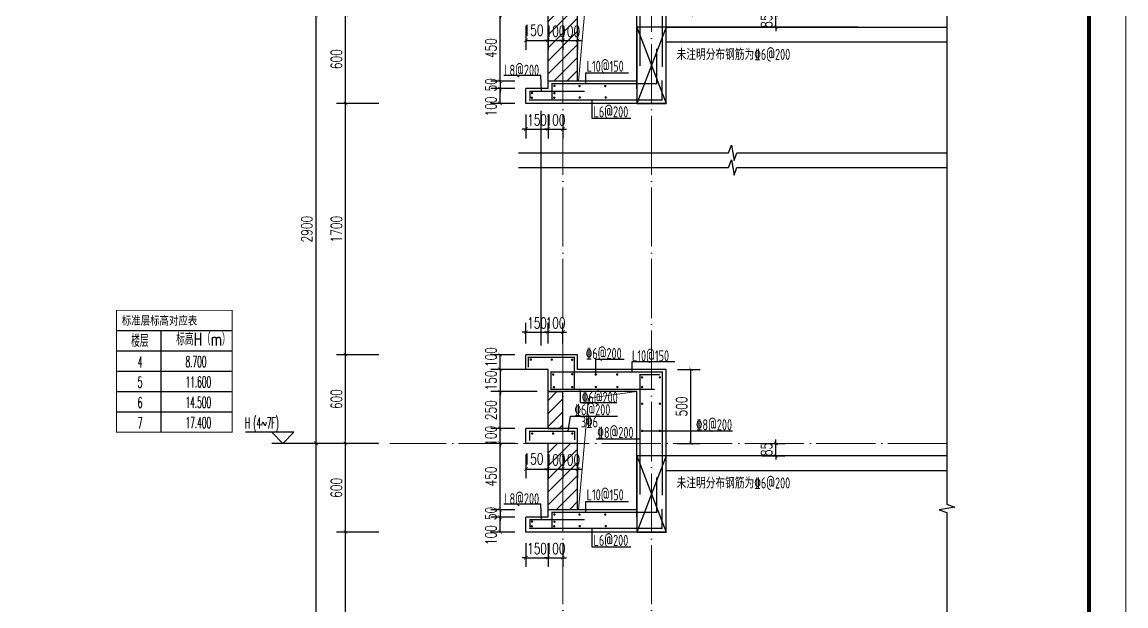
# Model space of a CAD drawing. Extents: x -668857 to 154266, y -275694 to 291306.
# Drawn here: x -14762 to -7293, y 153799 to 157750 of the extents above; entities that cross this region are included whole.
import ezdxf

# ---------------------------------------------------------------- set-up
doc = ezdxf.new("R2010")
doc.units = 0
doc.header["$LTSCALE"] = 1000
doc.linetypes.add('DOTE', pattern=[2.42, 2, -0.2, 0.02, -0.2])
doc.layers.get('0').update_dxf_attribs({"linetype": 'CONTINUOUS'})
doc.layers.get('DEFPOINTS').update_dxf_attribs({"linetype": 'CONTINUOUS'})
for name, color, linetype in [('C-Sheet-图框', 101, 'CONTINUOUS'), ('DIM_ELEV', 3, 'CONTINUOUS'), ('DIM_SYMB', 3, 'CONTINUOUS'), ('PUB_DIM', 3, 'CONTINUOUS'), ('PUB_TEXT', 2, 'CONTINUOUS'), ('REIN', 6, 'CONTINUOUS'), ('S-大样-砼线', 7, 'CONTINUOUS'), ('S-引出线', 40, 'CONTINUOUS'), ('TEXT', 2, 'CONTINUOUS'), ('WALL', 5, 'CONTINUOUS'), ('看线', 251, 'CONTINUOUS')]:
    doc.layers.add(name, color=color, linetype=linetype)
for name, color, linetype, lineweight in [('DOTE', 19, 'DOTE', 9), ('PUB_HATCH', 8, 'CONTINUOUS', 9), ('图框', 9, 'CONTINUOUS', 18), ('立面-洞口示意', 152, 'CONTINUOUS', 13)]:
    doc.layers.add(name, color=color, linetype=linetype, lineweight=lineweight)
doc.styles.add('_TCH_DIM', font='SIMPLEX.shx', dxfattribs={"width": 0.7, "bigfont": 'GBCBIG.shx'})
doc.styles.add('_TCH_DIM_T3', font='SIMPLEX', dxfattribs={"width": 0.705882, "bigfont": 'GBCBIG'})
doc.styles.add('TSSD_REIN', font='tssdeng.shx', dxfattribs={"width": 0.7, "height": 300, "bigfont": 'tssdchn.shx'})
doc.styles.add('w', font='tssdeng.shx', dxfattribs={"width": 0.8, "bigfont": 'tssdchn.shx'})
doc.styles.add('宋体', font='', dxfattribs={"height": 50})
doc.styles.get('宋体').set_extended_font_data('SimSun')
doc.dimstyles.new('_TCH_ARCH&&25', dxfattribs={"dimtxt": 74.375, "dimasz": 25, "dimexe": 62.5, "dimexo": 75, "dimgap": 25, "dimtad": 1, "dimdec": 0, "dimzin": 0, "dimdsep": 46, "dimtxsty": '_TCH_DIM_T3', "dimblk": 'ARCHTICK', "dimcen": 0.09, "dimclrt": 7, "dimazin": 0, "dimtfac": 1, "dimtdec": 0, "dimtix": 1, "dimtmove": 2, "dimatfit": 3, "dimldrblk": 'ARCHTICK', "dimfxl": 0, "dimtolj": 1, "dimtzin": 0, "dimarcsym": 0})
pattern_1 = [(45, (0, 44.88), (-44.1941915, 44.1941915), [])]

# ---------------------------------------------------------------- blocks, each defined once
blk = doc.blocks.new('GFDDDDRG')
at = {"layer": '图框'}
blk.add_lwpolyline([(923310, -107437), (923310, -159999), (893610, -159999), (893610, -107437)], close=True, dxfattribs=at)
blk.add_lwpolyline([(923310, -107437), (923310, -159999), (893610, -159999), (893610, -107437)], close=True, dxfattribs=at)
at = {"layer": '图框', "const_width": 50}
blk.add_lwpolyline([(894110, -159499), (922810, -159499), (922810, -108687), (894110, -108687)], close=True, dxfattribs=at)
blk = doc.blocks.new('_ArchTick')
at = {"color": 0, "linetype": 'ByBlock', "const_width": 0.15}
blk.add_lwpolyline([(-0.5, -0.5), (0.5, 0.5)], dxfattribs=at)
blk = doc.blocks.new('*D3329')
at = {"layer": 'DEFPOINTS', "color": 0}
for p in [(-12572.8, 154299), (-12272.8, 154299), (-12272.8, 152599)]:
    blk.add_point(p, dxfattribs=at)
at = {"layer": 'PUB_DIM', "color": 0, "lineweight": -2}
for p, q in [((-12347.8, 154299), (-12635.3, 154299)), ((-12572.8, 152599), (-12572.8, 154299)), ((-12347.8, 152599), (-12635.3, 152599))]:
    blk.add_line(p, q, dxfattribs=at)
at = {"layer": 'PUB_DIM', "color": 0, "lineweight": -2, "xscale": 25, "yscale": 25, "zscale": 25}
for p, rotation in [((-12572.8, 154299), 90), ((-12572.8, 152599), 270)]:
    blk.add_blockref('_ArchTick', p, dxfattribs=dict(at, rotation=rotation))
at = {"layer": 'PUB_DIM', "color": 7, "insert": (-12635, 153449), "char_height": 74.38, "attachment_point": 5, "rotation": 90, "style": '_TCH_DIM_T3'}
blk.add_mtext('\\A1;1700', dxfattribs=at)
blk = doc.blocks.new('*D3330')
at = {"layer": 'DEFPOINTS', "color": 0}
for p in [(-12572.8, 154899), (-12272.8, 154899), (-12272.8, 154299)]:
    blk.add_point(p, dxfattribs=at)
at = {"layer": 'PUB_DIM', "color": 0, "lineweight": -2}
for p, q in [((-12347.8, 154899), (-12635.3, 154899)), ((-12572.8, 154299), (-12572.8, 154899)), ((-12347.8, 154299), (-12635.3, 154299))]:
    blk.add_line(p, q, dxfattribs=at)
at = {"layer": 'PUB_DIM', "color": 0, "lineweight": -2, "xscale": 25, "yscale": 25, "zscale": 25}
for p, rotation in [((-12572.8, 154899), 90), ((-12572.8, 154299), 270)]:
    blk.add_blockref('_ArchTick', p, dxfattribs=dict(at, rotation=rotation))
at = {"layer": 'PUB_DIM', "color": 7, "insert": (-12635, 154599), "char_height": 74.38, "attachment_point": 5, "rotation": 90, "style": '_TCH_DIM_T3'}
blk.add_mtext('\\A1;600', dxfattribs=at)
blk = doc.blocks.new('*D3331')
at = {"layer": 'DEFPOINTS', "color": 0}
for p in [(-12572.8, 155499), (-12272.8, 155499), (-12272.8, 154899)]:
    blk.add_point(p, dxfattribs=at)
at = {"layer": 'PUB_DIM', "color": 0, "lineweight": -2}
for p, q in [((-12347.8, 155499), (-12635.3, 155499)), ((-12572.8, 154899), (-12572.8, 155499)), ((-12347.8, 154899), (-12635.3, 154899))]:
    blk.add_line(p, q, dxfattribs=at)
at = {"layer": 'PUB_DIM', "color": 0, "lineweight": -2, "xscale": 25, "yscale": 25, "zscale": 25}
for p, rotation in [((-12572.8, 155499), 90), ((-12572.8, 154899), 270)]:
    blk.add_blockref('_ArchTick', p, dxfattribs=dict(at, rotation=rotation))
at = {"layer": 'PUB_DIM', "color": 7, "insert": (-12635, 155199), "char_height": 74.38, "attachment_point": 5, "rotation": 90, "style": '_TCH_DIM_T3'}
blk.add_mtext('\\A1;600', dxfattribs=at)
blk = doc.blocks.new('*D3332')
at = {"layer": 'DEFPOINTS', "color": 0}
for p in [(-12572.8, 157199), (-12272.8, 157199), (-12272.8, 155499)]:
    blk.add_point(p, dxfattribs=at)
at = {"layer": 'PUB_DIM', "color": 0, "lineweight": -2}
for p, q in [((-12347.8, 157199), (-12635.3, 157199)), ((-12572.8, 155499), (-12572.8, 157199)), ((-12347.8, 155499), (-12635.3, 155499))]:
    blk.add_line(p, q, dxfattribs=at)
at = {"layer": 'PUB_DIM', "color": 0, "lineweight": -2, "xscale": 25, "yscale": 25, "zscale": 25}
for p, rotation in [((-12572.8, 157199), 90), ((-12572.8, 155499), 270)]:
    blk.add_blockref('_ArchTick', p, dxfattribs=dict(at, rotation=rotation))
at = {"layer": 'PUB_DIM', "color": 7, "insert": (-12635, 156349), "char_height": 74.38, "attachment_point": 5, "rotation": 90, "style": '_TCH_DIM_T3'}
blk.add_mtext('\\A1;1700', dxfattribs=at)
blk = doc.blocks.new('*D3333')
at = {"layer": 'DEFPOINTS', "color": 0}
for p in [(-12572.8, 157799), (-12272.8, 157799), (-12272.8, 157199)]:
    blk.add_point(p, dxfattribs=at)
at = {"layer": 'PUB_DIM', "color": 0, "lineweight": -2}
for p, q in [((-12347.8, 157799), (-12635.3, 157799)), ((-12572.8, 157199), (-12572.8, 157799)), ((-12347.8, 157199), (-12635.3, 157199))]:
    blk.add_line(p, q, dxfattribs=at)
at = {"layer": 'PUB_DIM', "color": 0, "lineweight": -2, "xscale": 25, "yscale": 25, "zscale": 25}
for p, rotation in [((-12572.8, 157799), 90), ((-12572.8, 157199), 270)]:
    blk.add_blockref('_ArchTick', p, dxfattribs=dict(at, rotation=rotation))
at = {"layer": 'PUB_DIM', "color": 7, "insert": (-12635, 157499), "char_height": 74.38, "attachment_point": 5, "rotation": 90, "style": '_TCH_DIM_T3'}
blk.add_mtext('\\A1;600', dxfattribs=at)
blk = doc.blocks.new('*D3344')
at = {"layer": 'DEFPOINTS', "color": 0}
for p in [(-12772.8, 154899), (-12272.8, 154899), (-12272.8, 151999)]:
    blk.add_point(p, dxfattribs=at)
at = {"layer": 'PUB_DIM', "color": 0, "lineweight": -2}
for p, q in [((-12347.8, 154899), (-12835.3, 154899)), ((-12772.8, 151999), (-12772.8, 154899)), ((-12347.8, 151999), (-12835.3, 151999))]:
    blk.add_line(p, q, dxfattribs=at)
at = {"layer": 'PUB_DIM', "color": 0, "lineweight": -2, "xscale": 25, "yscale": 25, "zscale": 25}
for p, rotation in [((-12772.8, 154899), 90), ((-12772.8, 151999), 270)]:
    blk.add_blockref('_ArchTick', p, dxfattribs=dict(at, rotation=rotation))
at = {"layer": 'PUB_DIM', "color": 7, "insert": (-12835, 153449), "char_height": 74.38, "attachment_point": 5, "rotation": 90, "style": '_TCH_DIM_T3'}
blk.add_mtext('\\A1;2900', dxfattribs=at)
blk = doc.blocks.new('*D3345')
at = {"layer": 'DEFPOINTS', "color": 0}
for p in [(-12772.8, 157799), (-12272.8, 157799), (-12272.8, 154899)]:
    blk.add_point(p, dxfattribs=at)
at = {"layer": 'PUB_DIM', "color": 0, "lineweight": -2}
for p, q in [((-12347.8, 157799), (-12835.3, 157799)), ((-12772.8, 154899), (-12772.8, 157799)), ((-12347.8, 154899), (-12835.3, 154899))]:
    blk.add_line(p, q, dxfattribs=at)
at = {"layer": 'PUB_DIM', "color": 0, "lineweight": -2, "xscale": 25, "yscale": 25, "zscale": 25}
for p, rotation in [((-12772.8, 157799), 90), ((-12772.8, 154899), 270)]:
    blk.add_blockref('_ArchTick', p, dxfattribs=dict(at, rotation=rotation))
at = {"layer": 'PUB_DIM', "color": 7, "insert": (-12835, 156349), "char_height": 74.38, "attachment_point": 5, "rotation": 90, "style": '_TCH_DIM_T3'}
blk.add_mtext('\\A1;2900', dxfattribs=at)
blk = doc.blocks.new('*D2304')
at = {"layer": 'DEFPOINTS', "color": 0}
for p in [(1114128.3, 465143.4), (1114278.3, 465143.4), (1114278.3, 464969.7)]:
    blk.add_point(p, dxfattribs=at)
at = {"layer": 'PUB_DIM', "color": 0, "lineweight": -2}
for p, q in [((1114128.3, 465068.4), (1114128.3, 464907.2)), ((1114278.3, 465068.4), (1114278.3, 464907.2)), ((1114128.3, 464969.7), (1114278.3, 464969.7))]:
    blk.add_line(p, q, dxfattribs=at)
at = {"layer": 'PUB_DIM', "color": 0, "lineweight": -2, "xscale": 25, "yscale": 25, "zscale": 25, "rotation": 180}
blk.add_blockref('_ArchTick', (1114128.3, 464969.7), dxfattribs=at)
at = {"layer": 'PUB_DIM', "color": 0, "lineweight": -2, "xscale": 25, "yscale": 25, "zscale": 25}
blk.add_blockref('_ArchTick', (1114278.3, 464969.7), dxfattribs=at)
at = {"layer": 'PUB_DIM', "color": 7, "insert": (1114178.9, 465038.4), "char_height": 74.38, "attachment_point": 5, "style": '_TCH_DIM_T3'}
blk.add_mtext('\\A1;150', dxfattribs=at)
blk = doc.blocks.new('*D2305')
at = {"layer": 'DEFPOINTS', "color": 0}
for p in [(1114278.3, 465143.4), (1114378.3, 465143.4), (1114378.3, 464969.7)]:
    blk.add_point(p, dxfattribs=at)
at = {"layer": 'PUB_DIM', "color": 0, "lineweight": -2}
for p, q in [((1114278.3, 465068.4), (1114278.3, 464907.2)), ((1114378.3, 465068.4), (1114378.3, 464907.2)), ((1114278.3, 464969.7), (1114253.3, 464969.7)), ((1114278.3, 464969.7), (1114378.3, 464969.7)), ((1114378.3, 464969.7), (1114403.3, 464969.7))]:
    blk.add_line(p, q, dxfattribs=at)
at = {"layer": 'PUB_DIM', "color": 0, "lineweight": -2, "xscale": 25, "yscale": 25, "zscale": 25}
blk.add_blockref('_ArchTick', (1114278.3, 464969.7), dxfattribs=at)
at = {"layer": 'PUB_DIM', "color": 0, "lineweight": -2, "xscale": 25, "yscale": 25, "zscale": 25, "rotation": 180}
blk.add_blockref('_ArchTick', (1114378.3, 464969.7), dxfattribs=at)
at = {"layer": 'PUB_DIM', "color": 7, "insert": (1114328.3, 465031.8), "char_height": 74.38, "attachment_point": 5, "style": '_TCH_DIM_T3'}
blk.add_mtext('\\A1;100', dxfattribs=at)
blk = doc.blocks.new('*D2306')
at = {"layer": 'DEFPOINTS', "color": 0}
for p in [(1114378.3, 465143.4), (1114478.3, 465143.4), (1114478.3, 464969.7)]:
    blk.add_point(p, dxfattribs=at)
at = {"layer": 'PUB_DIM', "color": 0, "lineweight": -2}
for p, q in [((1114378.3, 465068.4), (1114378.3, 464907.2)), ((1114478.3, 465068.4), (1114478.3, 464907.2)), ((1114378.3, 464969.7), (1114353.3, 464969.7)), ((1114378.3, 464969.7), (1114478.3, 464969.7)), ((1114478.3, 464969.7), (1114503.3, 464969.7))]:
    blk.add_line(p, q, dxfattribs=at)
at = {"layer": 'PUB_DIM', "color": 0, "lineweight": -2, "xscale": 25, "yscale": 25, "zscale": 25}
blk.add_blockref('_ArchTick', (1114378.3, 464969.7), dxfattribs=at)
at = {"layer": 'PUB_DIM', "color": 0, "lineweight": -2, "xscale": 25, "yscale": 25, "zscale": 25, "rotation": 180}
blk.add_blockref('_ArchTick', (1114478.3, 464969.7), dxfattribs=at)
at = {"layer": 'PUB_DIM', "color": 7, "insert": (1114428.3, 465031.8), "char_height": 74.38, "attachment_point": 5, "style": '_TCH_DIM_T3'}
blk.add_mtext('\\A1;100', dxfattribs=at)
blk = doc.blocks.new('*D2307')
at = {"layer": 'DEFPOINTS', "color": 0}
for p in [(1115078.3, 465643.4), (1115244.2, 465643.4), (1115078.3, 465143.4)]:
    blk.add_point(p, dxfattribs=at)
at = {"layer": 'PUB_DIM', "color": 0, "lineweight": -2}
for p, q in [((1115153.3, 465643.4), (1115306.7, 465643.4)), ((1115244.2, 465143.4), (1115244.2, 465643.4)), ((1115153.3, 465143.4), (1115306.7, 465143.4))]:
    blk.add_line(p, q, dxfattribs=at)
at = {"layer": 'PUB_DIM', "color": 0, "lineweight": -2, "xscale": 25, "yscale": 25, "zscale": 25}
for p, rotation in [((1115244.2, 465643.4), 90), ((1115244.2, 465143.4), 270)]:
    blk.add_blockref('_ArchTick', p, dxfattribs=dict(at, rotation=rotation))
at = {"layer": 'PUB_DIM', "color": 7, "insert": (1115182, 465393.4), "char_height": 74.38, "attachment_point": 5, "rotation": 90, "style": '_TCH_DIM_T3'}
blk.add_mtext('\\A1;500', dxfattribs=at)
blk = doc.blocks.new('*D2308')
at = {"layer": 'DEFPOINTS', "color": 0}
for p in [(1113953.7, 465743.4), (1114128.3, 465743.4), (1114128.3, 465643.4)]:
    blk.add_point(p, dxfattribs=at)
at = {"layer": 'PUB_DIM', "color": 0, "lineweight": -2}
for p, q in [((1114053.3, 465743.4), (1113891.2, 465743.4)), ((1113953.7, 465643.4), (1113953.7, 465743.4)), ((1114053.3, 465643.4), (1113891.2, 465643.4))]:
    blk.add_line(p, q, dxfattribs=at)
at = {"layer": 'PUB_DIM', "color": 0, "lineweight": -2, "xscale": 25, "yscale": 25, "zscale": 25}
for p, rotation in [((1113953.7, 465743.4), 90), ((1113953.7, 465643.4), 270)]:
    blk.add_blockref('_ArchTick', p, dxfattribs=dict(at, rotation=rotation))
at = {"layer": 'PUB_DIM', "color": 7, "insert": (1113891.5, 465726.1), "char_height": 74.38, "attachment_point": 5, "rotation": 90, "style": '_TCH_DIM_T3'}
blk.add_mtext('\\A1;100', dxfattribs=at)
blk = doc.blocks.new('*D2309')
at = {"layer": 'DEFPOINTS', "color": 0}
for p in [(1113953.7, 465493.4), (1114128.3, 465493.4), (1114128.3, 465243.4)]:
    blk.add_point(p, dxfattribs=at)
at = {"layer": 'PUB_DIM', "color": 0, "lineweight": -2}
for p, q in [((1114053.3, 465493.4), (1113891.2, 465493.4)), ((1113953.7, 465243.4), (1113953.7, 465493.4)), ((1114053.3, 465243.4), (1113891.2, 465243.4))]:
    blk.add_line(p, q, dxfattribs=at)
at = {"layer": 'PUB_DIM', "color": 0, "lineweight": -2, "xscale": 25, "yscale": 25, "zscale": 25}
for p, rotation in [((1113953.7, 465493.4), 90), ((1113953.7, 465243.4), 270)]:
    blk.add_blockref('_ArchTick', p, dxfattribs=dict(at, rotation=rotation))
at = {"layer": 'PUB_DIM', "color": 7, "insert": (1113891.5, 465368.4), "char_height": 74.38, "attachment_point": 5, "rotation": 90, "style": '_TCH_DIM_T3'}
blk.add_mtext('\\A1;250', dxfattribs=at)
blk = doc.blocks.new('*D2310')
at = {"layer": 'DEFPOINTS', "color": 0}
for p in [(1113953.7, 465243.4), (1114128.3, 465243.4), (1114128.3, 465143.4)]:
    blk.add_point(p, dxfattribs=at)
at = {"layer": 'PUB_DIM', "color": 0, "lineweight": -2}
for p, q in [((1114053.3, 465243.4), (1113891.2, 465243.4)), ((1113953.7, 465243.4), (1113953.7, 465268.4)), ((1113953.7, 465143.4), (1113953.7, 465243.4)), ((1114053.3, 465143.4), (1113891.2, 465143.4)), ((1113953.7, 465143.4), (1113953.7, 465118.4))]:
    blk.add_line(p, q, dxfattribs=at)
at = {"layer": 'PUB_DIM', "color": 0, "lineweight": -2, "xscale": 25, "yscale": 25, "zscale": 25}
for p, rotation in [((1113953.7, 465243.4), 270), ((1113953.7, 465143.4), 90)]:
    blk.add_blockref('_ArchTick', p, dxfattribs=dict(at, rotation=rotation))
at = {"layer": 'PUB_DIM', "color": 7, "insert": (1113891.5, 465193.4), "char_height": 74.38, "attachment_point": 5, "rotation": 90, "style": '_TCH_DIM_T3'}
blk.add_mtext('\\A1;100', dxfattribs=at)
blk = doc.blocks.new('*D2311')
at = {"layer": 'DEFPOINTS', "color": 0}
for p in [(1113953.7, 465143.4), (1114128.3, 465143.4), (1114128.3, 464693.4)]:
    blk.add_point(p, dxfattribs=at)
at = {"layer": 'PUB_DIM', "color": 0, "lineweight": -2}
for p, q in [((1114053.3, 465143.4), (1113891.2, 465143.4)), ((1113953.7, 464693.4), (1113953.7, 465143.4)), ((1114053.3, 464693.4), (1113891.2, 464693.4))]:
    blk.add_line(p, q, dxfattribs=at)
at = {"layer": 'PUB_DIM', "color": 0, "lineweight": -2, "xscale": 25, "yscale": 25, "zscale": 25}
for p, rotation in [((1113953.7, 465143.4), 90), ((1113953.7, 464693.4), 270)]:
    blk.add_blockref('_ArchTick', p, dxfattribs=dict(at, rotation=rotation))
at = {"layer": 'PUB_DIM', "color": 7, "insert": (1113891.5, 464918.4), "char_height": 74.38, "attachment_point": 5, "rotation": 90, "style": '_TCH_DIM_T3'}
blk.add_mtext('\\A1;450', dxfattribs=at)
blk = doc.blocks.new('*D2312')
at = {"layer": 'DEFPOINTS', "color": 0}
for p in [(1113953.7, 464643.4), (1114128.3, 464643.4), (1114128.3, 464543.4)]:
    blk.add_point(p, dxfattribs=at)
at = {"layer": 'PUB_DIM', "color": 0, "lineweight": -2}
for p, q in [((1114053.3, 464643.4), (1113891.2, 464643.4)), ((1113953.7, 464543.4), (1113953.7, 464643.4)), ((1114053.3, 464543.4), (1113891.2, 464543.4))]:
    blk.add_line(p, q, dxfattribs=at)
at = {"layer": 'PUB_DIM', "color": 0, "lineweight": -2, "xscale": 25, "yscale": 25, "zscale": 25}
for p, rotation in [((1113953.7, 464643.4), 90), ((1113953.7, 464543.4), 270)]:
    blk.add_blockref('_ArchTick', p, dxfattribs=dict(at, rotation=rotation))
at = {"layer": 'PUB_DIM', "color": 7, "insert": (1113891.5, 464522.7), "char_height": 74.38, "attachment_point": 5, "rotation": 90, "style": '_TCH_DIM_T3'}
blk.add_mtext('\\A1;100', dxfattribs=at)
blk = doc.blocks.new('*D2313')
at = {"layer": 'DEFPOINTS', "color": 0}
for p in [(1114128.3, 464543.4), (1114278.3, 464543.4), (1114278.3, 464369.7)]:
    blk.add_point(p, dxfattribs=at)
at = {"layer": 'PUB_DIM', "color": 0, "lineweight": -2}
for p, q in [((1114128.3, 464468.4), (1114128.3, 464307.2)), ((1114278.3, 464468.4), (1114278.3, 464307.2)), ((1114128.3, 464369.7), (1114103.3, 464369.7)), ((1114128.3, 464369.7), (1114278.3, 464369.7)), ((1114278.3, 464369.7), (1114303.3, 464369.7))]:
    blk.add_line(p, q, dxfattribs=at)
at = {"layer": 'PUB_DIM', "color": 0, "lineweight": -2, "xscale": 25, "yscale": 25, "zscale": 25}
blk.add_blockref('_ArchTick', (1114128.3, 464369.7), dxfattribs=at)
at = {"layer": 'PUB_DIM', "color": 0, "lineweight": -2, "xscale": 25, "yscale": 25, "zscale": 25, "rotation": 180}
blk.add_blockref('_ArchTick', (1114278.3, 464369.7), dxfattribs=at)
at = {"layer": 'PUB_DIM', "color": 7, "insert": (1114203.3, 464431.8), "char_height": 74.38, "attachment_point": 5, "style": '_TCH_DIM_T3'}
blk.add_mtext('\\A1;150', dxfattribs=at)
blk = doc.blocks.new('*D2314')
at = {"layer": 'DEFPOINTS', "color": 0}
for p in [(1114278.3, 464543.4), (1114378.3, 464543.4), (1114378.3, 464369.7)]:
    blk.add_point(p, dxfattribs=at)
at = {"layer": 'PUB_DIM', "color": 0, "lineweight": -2}
for p, q in [((1114278.3, 464468.4), (1114278.3, 464307.2)), ((1114378.3, 464468.4), (1114378.3, 464307.2)), ((1114278.3, 464369.7), (1114253.3, 464369.7)), ((1114278.3, 464369.7), (1114378.3, 464369.7)), ((1114378.3, 464369.7), (1114403.3, 464369.7))]:
    blk.add_line(p, q, dxfattribs=at)
at = {"layer": 'PUB_DIM', "color": 0, "lineweight": -2, "xscale": 25, "yscale": 25, "zscale": 25}
blk.add_blockref('_ArchTick', (1114278.3, 464369.7), dxfattribs=at)
at = {"layer": 'PUB_DIM', "color": 0, "lineweight": -2, "xscale": 25, "yscale": 25, "zscale": 25, "rotation": 180}
blk.add_blockref('_ArchTick', (1114378.3, 464369.7), dxfattribs=at)
at = {"layer": 'PUB_DIM', "color": 7, "insert": (1114328.3, 464431.8), "char_height": 74.38, "attachment_point": 5, "style": '_TCH_DIM_T3'}
blk.add_mtext('\\A1;100', dxfattribs=at)
blk = doc.blocks.new('*D2315')
at = {"layer": 'DEFPOINTS', "color": 0}
for p in [(1114278.3, 465895.7), (1114128.3, 465743.4), (1114278.3, 465743.4)]:
    blk.add_point(p, dxfattribs=at)
at = {"layer": 'PUB_DIM', "color": 0, "lineweight": -2}
for p, q in [((1114128.3, 465818.4), (1114128.3, 465958.2)), ((1114278.3, 465818.4), (1114278.3, 465958.2)), ((1114128.3, 465895.7), (1114103.3, 465895.7)), ((1114128.3, 465895.7), (1114278.3, 465895.7)), ((1114278.3, 465895.7), (1114303.3, 465895.7))]:
    blk.add_line(p, q, dxfattribs=at)
at = {"layer": 'PUB_DIM', "color": 0, "lineweight": -2, "xscale": 25, "yscale": 25, "zscale": 25}
blk.add_blockref('_ArchTick', (1114128.3, 465895.7), dxfattribs=at)
at = {"layer": 'PUB_DIM', "color": 0, "lineweight": -2, "xscale": 25, "yscale": 25, "zscale": 25, "rotation": 180}
blk.add_blockref('_ArchTick', (1114278.3, 465895.7), dxfattribs=at)
at = {"layer": 'PUB_DIM', "color": 7, "insert": (1114203.3, 465957.9), "char_height": 74.38, "attachment_point": 5, "style": '_TCH_DIM_T3'}
blk.add_mtext('\\A1;150', dxfattribs=at)
blk = doc.blocks.new('*D2316')
at = {"layer": 'DEFPOINTS', "color": 0}
for p in [(1114378.3, 465895.7), (1114278.3, 465743.4), (1114378.3, 465743.4)]:
    blk.add_point(p, dxfattribs=at)
at = {"layer": 'PUB_DIM', "color": 0, "lineweight": -2}
for p, q in [((1114278.3, 465818.4), (1114278.3, 465958.2)), ((1114378.3, 465818.4), (1114378.3, 465958.2)), ((1114278.3, 465895.7), (1114253.3, 465895.7)), ((1114278.3, 465895.7), (1114378.3, 465895.7)), ((1114378.3, 465895.7), (1114403.3, 465895.7))]:
    blk.add_line(p, q, dxfattribs=at)
at = {"layer": 'PUB_DIM', "color": 0, "lineweight": -2, "xscale": 25, "yscale": 25, "zscale": 25}
blk.add_blockref('_ArchTick', (1114278.3, 465895.7), dxfattribs=at)
at = {"layer": 'PUB_DIM', "color": 0, "lineweight": -2, "xscale": 25, "yscale": 25, "zscale": 25, "rotation": 180}
blk.add_blockref('_ArchTick', (1114378.3, 465895.7), dxfattribs=at)
at = {"layer": 'PUB_DIM', "color": 7, "insert": (1114328.3, 465957.9), "char_height": 74.38, "attachment_point": 5, "style": '_TCH_DIM_T3'}
blk.add_mtext('\\A1;100', dxfattribs=at)
blk = doc.blocks.new('*D2317')
at = {"layer": 'DEFPOINTS', "color": 0}
for p in [(1115652.5, 465143.4), (1115818.5, 465143.4), (1115652.5, 465058.4)]:
    blk.add_point(p, dxfattribs=at)
at = {"layer": 'PUB_DIM', "color": 0, "lineweight": -2}
for p, q in [((1115818.5, 465143.4), (1115818.5, 465168.4)), ((1115727.5, 465143.4), (1115881, 465143.4)), ((1115818.5, 465058.4), (1115818.5, 465143.4)), ((1115727.5, 465058.4), (1115881, 465058.4)), ((1115818.5, 465058.4), (1115818.5, 465033.4))]:
    blk.add_line(p, q, dxfattribs=at)
at = {"layer": 'PUB_DIM', "color": 0, "lineweight": -2, "xscale": 25, "yscale": 25, "zscale": 25}
for p, rotation in [((1115818.5, 465143.4), 270), ((1115818.5, 465058.4), 90)]:
    blk.add_blockref('_ArchTick', p, dxfattribs=dict(at, rotation=rotation))
at = {"layer": 'PUB_DIM', "color": 7, "insert": (1115756.3, 465100.9), "char_height": 74.38, "attachment_point": 5, "rotation": 90, "style": '_TCH_DIM_T3'}
blk.add_mtext('\\A1;85', dxfattribs=at)
blk = doc.blocks.new('*D2318')
at = {"layer": 'DEFPOINTS', "color": 0}
for p in [(1114278.3, 465643.4), (1113953.7, 465493.4), (1114278.3, 465493.4)]:
    blk.add_point(p, dxfattribs=at)
at = {"layer": 'PUB_DIM', "color": 0, "lineweight": -2}
for p, q in [((1114203.3, 465643.4), (1113891.2, 465643.4)), ((1113953.7, 465643.4), (1113953.7, 465668.4)), ((1113953.7, 465643.4), (1113953.7, 465493.4)), ((1114203.3, 465493.4), (1113891.2, 465493.4)), ((1113953.7, 465493.4), (1113953.7, 465468.4))]:
    blk.add_line(p, q, dxfattribs=at)
at = {"layer": 'PUB_DIM', "color": 0, "lineweight": -2, "xscale": 25, "yscale": 25, "zscale": 25}
for p, rotation in [((1113953.7, 465643.4), 270), ((1113953.7, 465493.4), 90)]:
    blk.add_blockref('_ArchTick', p, dxfattribs=dict(at, rotation=rotation))
at = {"layer": 'PUB_DIM', "color": 7, "insert": (1113891.5, 465568.4), "char_height": 74.38, "attachment_point": 5, "rotation": 90, "style": '_TCH_DIM_T3'}
blk.add_mtext('\\A1;150', dxfattribs=at)
blk = doc.blocks.new('*D2303')
at = {"layer": 'DEFPOINTS', "color": 0}
for p in [(1113953.7, 464643.4), (1114128.3, 464693.4), (1114128.3, 464643.4)]:
    blk.add_point(p, dxfattribs=at)
at = {"layer": 'PUB_DIM', "color": 0, "lineweight": -2}
for p, q in [((1113953.7, 464693.4), (1113953.7, 464718.4)), ((1114053.3, 464693.4), (1113891.2, 464693.4)), ((1114053.3, 464643.4), (1113891.2, 464643.4)), ((1113953.7, 464693.4), (1113953.7, 464643.4)), ((1113953.7, 464643.4), (1113953.7, 464618.4))]:
    blk.add_line(p, q, dxfattribs=at)
at = {"layer": 'PUB_DIM', "color": 0, "lineweight": -2, "xscale": 25, "yscale": 25, "zscale": 25}
for p, rotation in [((1113953.7, 464693.4), 270), ((1113953.7, 464643.4), 90)]:
    blk.add_blockref('_ArchTick', p, dxfattribs=dict(at, rotation=rotation))
at = {"layer": 'PUB_DIM', "color": 7, "insert": (1113891.5, 464668.4), "char_height": 74.38, "attachment_point": 5, "rotation": 90, "style": '_TCH_DIM_T3'}
blk.add_mtext('\\A1;50', dxfattribs=at)
blk = doc.blocks.new('FSDFSFSFSFEFSFESF')
at = {"layer": 'PUB_HATCH'}
h = blk.add_hatch(dxfattribs=at)
h.set_pattern_fill('普通砖', color=256, scale=25, style=0)
h.set_pattern_definition(pattern_1)
h.paths.add_polyline_path([(1114378.3, 465493.4), (1114278.3, 465493.4), (1114278.3, 465243.4), (1114378.3, 465243.4)])
h = blk.add_hatch(dxfattribs=at)
h.set_pattern_fill('普通砖', color=256, scale=25, style=0)
h.set_pattern_definition(pattern_1)
h.paths.add_polyline_path([(1114278.3, 464693.4), (1114478.3, 464693.4), (1114478.3, 465143.4), (1114278.3, 465143.4)])
at = {"layer": 'REIN'}
for points in [[(1114144.1, 465657.4, 9, 9, 0), (1114144.1, 465724.6, 9, 9, 0), (1114456.2, 465724.6, 9, 9, 0), (1114456.2, 465508.6, 9, 9, 0), (1114298.9, 465508.6, 9, 9, 0), (1114298.9, 465625.9, 9, 9, 0), (1115051.5, 465625.9, 9, 9, 0), (1115051.5, 464790.8, 9, 9, 0)], [(1114900.4, 464796.4, 9, 9, 0), (1114900.4, 465607.6, 9, 9, 0), (1115035.2, 465607.6, 9, 9, 0)], [(1114148.9, 464567.6, 9, 9, 0), (1115049.3, 464567.6, 9, 9, 0), (1115049.3, 464699.1, 9, 9, 0)]]:
    blk.add_lwpolyline(points, format="xyseb", dxfattribs=at)
at = {"layer": 'REIN', "const_width": 8}
for points in [[(1114157.4, 465710, 1), (1114165.4, 465710, 1)], [(1114298.9, 465710, 1), (1114306.9, 465710, 1)], [(1114437.2, 465709.1, 1), (1114445.2, 465709.1, 1)], [(1114309.1, 465609.1, 1), (1114317.1, 465609.1, 1)], [(1114437.9, 465611.7, 1), (1114445.9, 465611.7, 1)], [(1114596.5, 465609.1, 1), (1114604.5, 465609.1, 1)], [(1114742.5, 465609.1, 1), (1114750.5, 465609.1, 1)], [(1114313.7, 465523, 1), (1114321.7, 465523, 1)], [(1114437.9, 465523.9, 1), (1114445.9, 465523.9, 1)], [(1114597.5, 465524.6, 1), (1114605.5, 465524.6, 1)], [(1114742.8, 465524.6, 1), (1114750.8, 465524.6, 1)], [(1114910.1, 465524.6, 1), (1114918.1, 465524.6, 1)], [(1114910.2, 465589.9, 1), (1114918.2, 465589.9, 1)], [(1115030.9, 465589.9, 1), (1115038.9, 465589.9, 1)], [(1114910.2, 465411.6, 1), (1114918.2, 465411.6, 1)], [(1115030.9, 465411.6, 1), (1115038.9, 465411.6, 1)], [(1114910.2, 465227.4, 1), (1114918.2, 465227.4, 1)], [(1115030.9, 465227.4, 1), (1115038.9, 465227.4, 1)], [(1114166.7, 465210, 1), (1114174.7, 465210, 1)], [(1114308.2, 465210, 1), (1114316.2, 465210, 1)], [(1114438.2, 465210, 1), (1114446.2, 465210, 1)], [(1114317.4, 464662, 1), (1114325.4, 464662, 1)], [(1114487.3, 464661.2, 1), (1114495.3, 464661.2, 1)], [(1114661.3, 464661.2, 1), (1114669.3, 464661.2, 1)], [(1114163.7, 464582, 1), (1114171.7, 464582, 1)], [(1114165.6, 464613.7, 1), (1114173.6, 464613.7, 1)], [(1114315.6, 464582.2, 1), (1114323.6, 464582.2, 1)], [(1114317, 464613.1, 1), (1114325, 464613.1, 1)], [(1114488.3, 464583.6, 1), (1114496.3, 464583.6, 1)], [(1114664.2, 464583.6, 1), (1114672.2, 464583.6, 1)]]:
    blk.add_lwpolyline(points, format="xyb", close=True, dxfattribs=at)
at = {"layer": 'REIN', "const_width": 9}
for points in [[(1114298.9, 465508.6), (1114999, 465508.6)], [(1114153.2, 465161.2), (1114153.2, 465225), (1114457.1, 465225), (1114457.1, 465167)], [(1114305, 464570.6), (1114305, 464676.3), (1115013.8, 464676.3), (1115013.8, 464913.2)], [(1114155, 464575.9), (1114155, 464626.3), (1114526, 464626.3)]]:
    blk.add_lwpolyline(points, dxfattribs=at)
at = {"layer": 'S-大样-砼线'}
for p, q in [((1114878.3, 465058.4), (1115078.3, 464543.4)), ((1115078.3, 465058.4), (1114878.3, 464543.4))]:
    blk.add_line(p, q, dxfattribs=at)
blk.add_lwpolyline([(1115078.3, 465058.4), (1114878.3, 465058.4), (1114878.3, 464543.4), (1115078.3, 464543.4)], close=True, dxfattribs=at)
at = {"layer": 'S-引出线'}
for p, q in [((1114600.5, 465609.1), (1114600.5, 465712.3)), ((1114600.5, 465712.3), (1114792.8, 465712.3)), ((1114495.7, 465508.6), (1114495.7, 465418.8)), ((1114495.7, 465418.8), (1114743.4, 465418.8)), ((1114914.2, 465227.4), (1115526, 465227.4)), ((1114603.2, 465174.4), (1114900.4, 465174.4)), ((1114533.7, 464750.3), (1114822.6, 464750.3)), ((1114533.7, 464676.3), (1114533.7, 464750.3)), ((1114574.8, 464567.6), (1114574.8, 464442.9)), ((1114574.8, 464442.9), (1114838.8, 464442.9))]:
    blk.add_line(p, q, dxfattribs=at)
for points in [[(1114847.1, 465625.9), (1114847.1, 465696.7), (1115134.9, 465696.7)], [(1114413.9, 465225), (1114430.1, 465328.4), (1114748.5, 465328.4)], [(1114233.6, 464626.3), (1114228.9, 464731.5), (1113978.7, 464731.5)]]:
    blk.add_lwpolyline(points, dxfattribs=at)
at = {"layer": 'WALL'}
for p, q in [((1114478.3, 465743.4), (1114128.3, 465743.4)), ((1114128.3, 465643.4), (1114128.3, 465743.4)), ((1114478.3, 465643.4), (1114478.3, 465743.4)), ((1114278.3, 465643.4), (1114128.3, 465643.4)), ((1114278.3, 465643.4), (1114278.3, 465643.4)), ((1114278.3, 465643.4), (1114278.3, 465643.4)), ((1114278.3, 465493.4), (1114278.3, 465643.4)), ((1115078.3, 465643.4), (1114478.3, 465643.4)), ((1115078.3, 465058.4), (1115078.3, 465643.4)), ((1114385, 465493.4), (1114278.3, 465493.4)), ((1114278.3, 465243.4), (1114278.3, 465493.4)), ((1114278.3, 465493.4), (1114378.3, 465493.4)), ((1114378.3, 465243.4), (1114378.3, 465493.4)), ((1114878.3, 465493.4), (1114385, 465493.4)), ((1114878.3, 465058.4), (1114878.3, 465493.4)), ((1114478.3, 465243.4), (1114128.3, 465243.4)), ((1114128.3, 465143.4), (1114128.3, 465243.4)), ((1114278.3, 465243.4), (1114378.3, 465243.4)), ((1114478.3, 465143.4), (1114478.3, 465243.4)), ((1114478.3, 465143.4), (1114128.3, 465143.4)), ((1114278.3, 464643.4), (1114278.3, 465143.4)), ((1114478.3, 464693.4), (1114478.3, 465143.4)), ((1114878.3, 464643.4), (1114878.3, 465058.4)), ((1116376.8, 465058.4), (1115078.3, 465058.4)), ((1116376.8, 464958.4), (1115078.3, 464958.4)), ((1115078.3, 464543.4), (1115078.3, 464958.4)), ((1114278.3, 464643.4), (1114128.3, 464643.4)), ((1114128.3, 464543.4), (1114128.3, 464643.4)), ((1114878.3, 464693.4), (1114278.3, 464693.4)), ((1114278.3, 464643.4), (1114278.3, 464693.4)), ((1115078.3, 464543.4), (1114128.3, 464543.4))]:
    blk.add_line(p, q, dxfattribs=at)
at = {"layer": '看线'}
blk.add_line((1114228.3, 467393.4), (1114228.3, 465805.1), dxfattribs=at)
at = {"layer": '立面-洞口示意'}
blk.add_lwpolyline([(1114482.9, 464693.4), (1114552.4, 465449.9), (1114878.3, 465493.4)], dxfattribs=at)
at = {"layer": 'TEXT', "width": 0.7}
for s, style, p in [('%%1326@200', 'w', (1114532.6, 465713.7)), ('L10@150', 'w', (1114846.1, 465698.2)), ('%%1326@200', 'w', (1114506, 465416.2)), ('%%1326@200', 'w', (1114456.2, 465332.9)), ('3%%1326', 'w', (1114499.6, 465250.8)), ('%%1328@200', 'w', (1115277.9, 465231.6)), ('%%1328@200', 'w', (1114611.2, 465179.4)), ('未注明分布钢筋为%%1326@200', 'TSSD_REIN', (1115148.1, 464837.8)), ('L8@200', 'TSSD_REIN', (1113981.5, 464730.9)), ('L10@150', 'TSSD_REIN', (1114539.1, 464757.4)), ('L6@200', 'TSSD_REIN', (1114586.1, 464449.3))]:
    blk.add_text(s, height=75, rotation=0, dxfattribs=dict(at, style=style)).set_placement(p)
at = {"layer": 'PUB_DIM'}
for p1, p2, distance, picture, middle in [((1114128.3, 465743.4), (1114278.3, 465743.4), 152.3, '*D2315', (1114203.3, 465957.9)), ((1114278.3, 465743.4), (1114378.3, 465743.4), 152.3, '*D2316', (1114328.3, 465957.9)), ((1115078.3, 465143.4), (1115078.3, 465643.4), -166, '*D2307', (1115182, 465393.4)), ((1114128.3, 465243.4), (1114128.3, 465493.4), 174.6, '*D2309', (1113891.5, 465368.4)), ((1114128.3, 465143.4), (1114128.3, 465243.4), 174.6, '*D2310', (1113891.5, 465193.4)), ((1114128.3, 464693.4), (1114128.3, 465143.4), 174.6, '*D2311', (1113891.5, 464918.4)), ((1115652.5, 465058.4), (1115652.5, 465143.4), -166, '*D2317', (1115756.3, 465100.9)), ((1114278.3, 465143.4), (1114378.3, 465143.4), -173.7, '*D2305', (1114328.3, 465031.8)), ((1114378.3, 465143.4), (1114478.3, 465143.4), -173.7, '*D2306', (1114428.3, 465031.8)), ((1114128.3, 464543.4), (1114278.3, 464543.4), -173.7, '*D2313', (1114203.3, 464431.8)), ((1114278.3, 464543.4), (1114378.3, 464543.4), -173.7, '*D2314', (1114328.3, 464431.8))]:
    dim = blk.add_aligned_dim(p1=p1, p2=p2, distance=distance, dimstyle='_TCH_ARCH&&25', dxfattribs=at)
    dim.commit()
    dim.dimension.update_dxf_attribs({"geometry": picture, "text_midpoint": middle})
for base, p1, p2, angle, picture, middle in [((1113953.7, 465743.4), (1114128.3, 465643.4), (1114128.3, 465743.4), 90, '*D2308', (1113891.5, 465726.1)), ((1114278.3, 464969.7), (1114128.3, 465143.4), (1114278.3, 465143.4), 360, '*D2304', (1114178.9, 465038.4)), ((1113953.7, 464643.4), (1114128.3, 464543.4), (1114128.3, 464643.4), 90, '*D2312', (1113891.5, 464522.7))]:
    dim = blk.add_linear_dim(base=base, p1=p1, p2=p2, angle=angle, dimstyle='_TCH_ARCH&&25', dxfattribs=at)
    dim.commit()
    dim.dimension.update_dxf_attribs({"geometry": picture, "text_midpoint": middle, "dimtype": 129})
for base, p1, p2, picture, middle in [((1113953.7, 465493.4), (1114278.3, 465643.4), (1114278.3, 465493.4), '*D2318', (1113891.5, 465568.4)), ((1113953.7, 464643.4), (1114128.3, 464693.4), (1114128.3, 464643.4), '*D2303', (1113891.5, 464668.4))]:
    dim = blk.add_linear_dim(base=base, p1=p1, p2=p2, angle=90, dimstyle='_TCH_ARCH&&25', dxfattribs=at)
    dim.commit()
    dim.dimension.update_dxf_attribs({"geometry": picture, "text_midpoint": middle})

msp = doc.modelspace()

# ---------------------------------------------------------------- linework, layer by layer
at = {"layer": 'C-Sheet-图框', "color": 0}
for p, q in [((-14122.67, 155661.53), (-13339.92, 155661.53)), ((-14122.67, 155661.53), (-13339.92, 155661.53)), ((-13822.36, 155661.53), (-13822.36, 154974.03)), ((-14122.67, 155524.03), (-13339.92, 155524.03)), ((-14122.67, 155386.53), (-13339.92, 155386.53)), ((-14122.67, 155249.03), (-13339.92, 155249.03)), ((-14122.67, 155111.53), (-13339.92, 155111.53))]:
    msp.add_line(p, q, dxfattribs=at)
at = {"layer": 'C-Sheet-图框', "color": 0, "const_width": 6}
msp.add_lwpolyline([(-14122.67, 154974.03), (-13339.92, 154974.03), (-13339.92, 155799.03), (-14122.67, 155799.03)], close=True, dxfattribs=at)
at = {"layer": 'DIM_ELEV'}
for p, q in [((-12922.83, 154974.03), (-13250.83, 154974.03)), ((-12997.83, 154899.03), (-13072.83, 154974.03)), ((-12997.83, 154899.03), (-12922.83, 154974.03)), ((-12572.83, 154899.03), (-13072.83, 154899.03))]:
    msp.add_line(p, q, dxfattribs=at)
at = {"layer": 'DIM_SYMB'}
msp.add_lwpolyline([(-8504.11, 164119.03), (-8504.11, 154487.16), (-8451.61, 154468.05), (-8556.61, 154449.54), (-8504.11, 154430.91), (-8504.11, 144799.03)], dxfattribs=at)
at = {"layer": 'DIM_SYMB', "color": 5}
for points in [[(-11402.64, 156865.18), (-9981.5, 156865.18), (-9962.39, 156917.68), (-9943.88, 156812.68), (-9925.25, 156865.18), (-8504.11, 156865.18)], [(-11402.64, 156765.18), (-9981.5, 156765.18), (-9962.39, 156817.68), (-9943.88, 156712.68), (-9925.25, 156765.18), (-8504.11, 156765.18)]]:
    msp.add_lwpolyline(points, dxfattribs=at)
at = {"layer": 'DOTE', "color": 1, "linetype": 'DOTE', "ltscale": 0.2}
for p, q in [((-11102.64, 145099.03), (-11102.64, 164699.03)), ((-10502.64, 145099.03), (-10502.64, 164699.03)), ((-8504.11, 154899.03), (-12272.83, 154899.03))]:
    msp.add_line(p, q, dxfattribs=at)
at = {"layer": 'WALL'}
for p, q in [((-8504.11, 157714.03), (-10402.64, 157714.03)), ((-8504.11, 157614.03), (-10402.64, 157614.03)), ((-8504.11, 154814.03), (-10402.64, 154814.03)), ((-8504.11, 154714.03), (-10402.64, 154714.03))]:
    msp.add_line(p, q, dxfattribs=at)

# ---------------------------------------------------------------- block references
at = {"xscale": 0.5, "yscale": 0.5, "zscale": 0.5}
msp.add_blockref('GFDDDDRG', (-468947.88, 220925.54), dxfattribs=at)
for p in [(-1125480.91, -307344.34), (-1125480.91, -310244.34)]:
    msp.add_blockref('FSDFSFSFSFEFSFESF', p)

# ---------------------------------------------------------------- texts
at = {"layer": 'PUB_TEXT', "color": 2, "style": '宋体', "width": 0.8}
msp.add_text('标准层标高对应表', height=56.962, dxfattribs=at).set_placement((-14086.68, 155701.47))
at = {"layer": 'PUB_TEXT', "style": '_TCH_DIM'}
for s, height, width, p in [('标高H（m）', 84.397, 0.7, (-13719.03, 155562.1)), ('楼层', 84.397, 0.7, (-14023.54, 155551.01)), ('4', 74.38, 0.494118, (-13979.25, 155412.87)), ('8.700', 74.375, 0.494118, (-13655.87, 155414.76)), ('5', 74.38, 0.494118, (-13979.25, 155275.37)), ('11.600', 74.375, 0.494118, (-13655.87, 155277.26)), ('6', 74.38, 0.494118, (-13979.25, 155137.87)), ('14.500', 74.375, 0.494118, (-13655.87, 155139.76)), ('7', 74.38, 0.494118, (-13979.25, 155000.37)), ('17.400', 74.375, 0.494118, (-13655.87, 155002.26)), ('H', 74.38, 0.494118, (-13253.43, 155000.28)), ('(4~7F)', 74.375, 0.494118, (-13197.66, 154999.06))]:
    msp.add_text(s, height=height, dxfattribs=dict(at, width=width)).set_placement(p)

# ---------------------------------------------------------------- dimensions: what is measured, and where the dimension line sits
at = {"layer": 'PUB_DIM'}
for p1, p2, distance, picture, middle in [((-12272.83, 154899.03), (-12272.83, 157799.03), 500, '*D3345', (-12835.02, 156349.03)), ((-12272.83, 157199.03), (-12272.83, 157799.03), 300, '*D3333', (-12635.02, 157499.03)), ((-12272.83, 155499.03), (-12272.83, 157199.03), 300, '*D3332', (-12635.02, 156349.03)), ((-12272.83, 154899.03), (-12272.83, 155499.03), 300, '*D3331', (-12635.02, 155199.03)), ((-12272.83, 151999.03), (-12272.83, 154899.03), 500, '*D3344', (-12835.02, 153449.03)), ((-12272.83, 154299.03), (-12272.83, 154899.03), 300, '*D3330', (-12635.02, 154599.03)), ((-12272.83, 152599.03), (-12272.83, 154299.03), 300, '*D3329', (-12635.02, 153449.03))]:
    dim = msp.add_aligned_dim(p1=p1, p2=p2, distance=distance, dimstyle='_TCH_ARCH&&25', dxfattribs=at)
    dim.commit()
    dim.dimension.update_dxf_attribs({"geometry": picture, "text_midpoint": middle})

doc.saveas('drawing.dxf')
